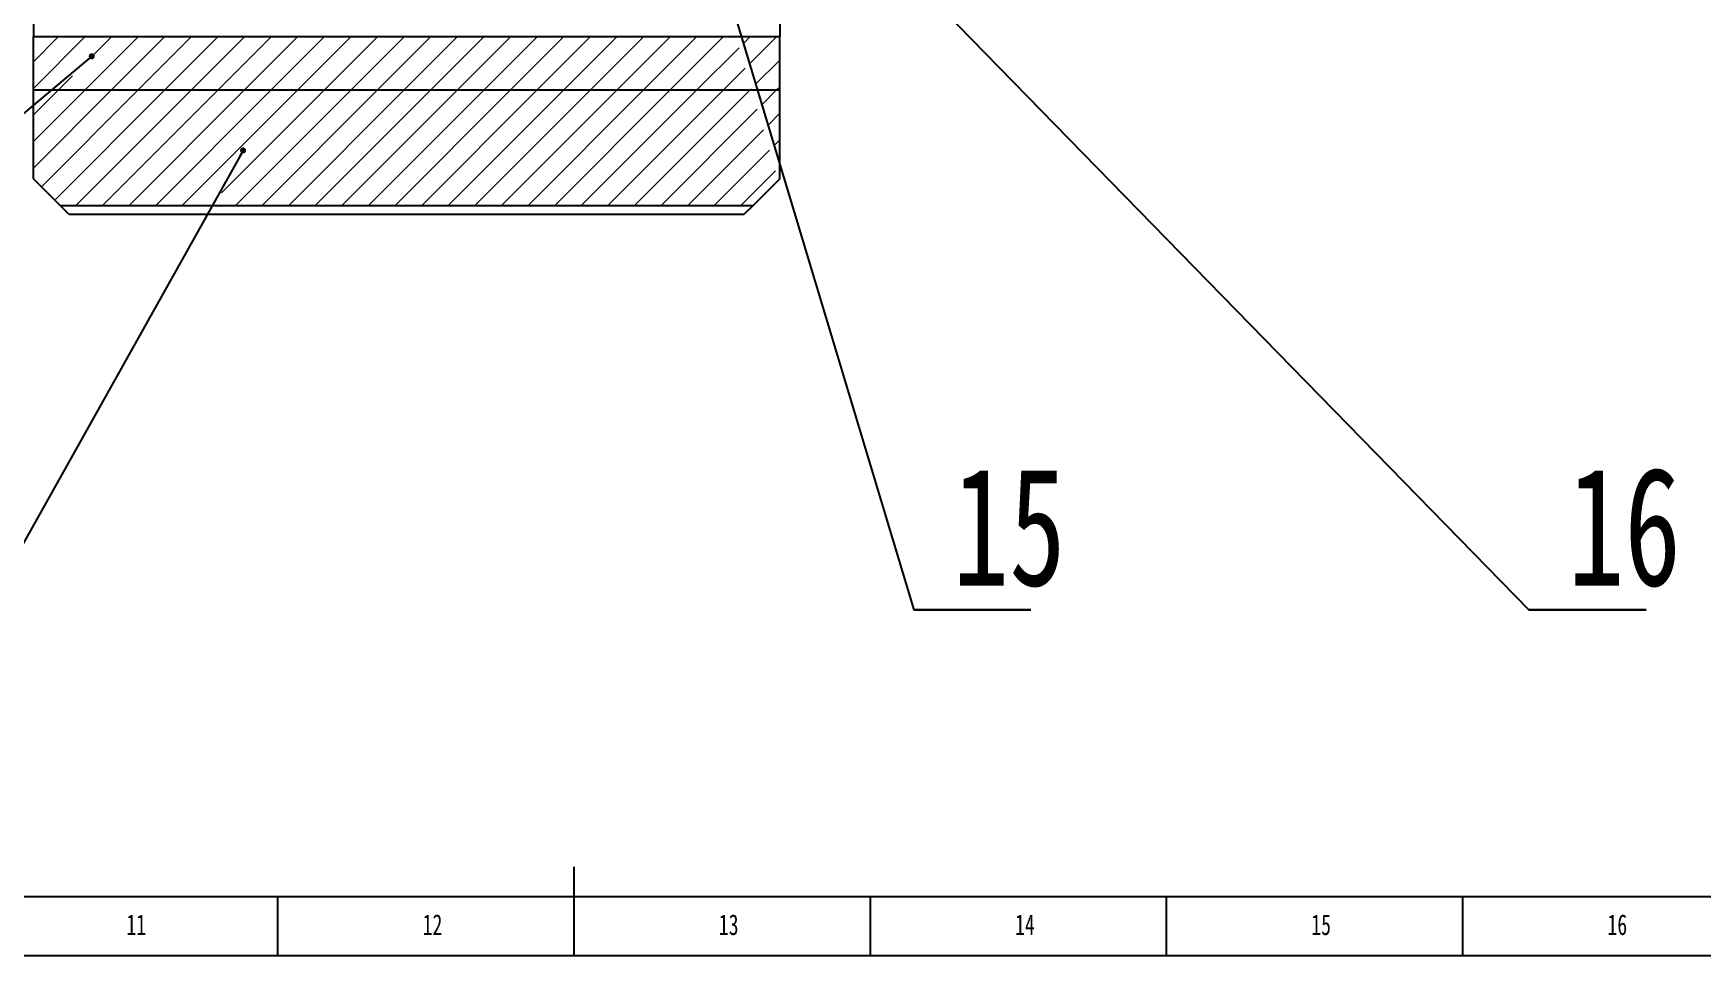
# Model space of a CAD drawing. Header units: millimetres. Extents: x 0 to 1189, y 0 to 841.
# Drawn here: x 510.7 to 792.3, y 0 to 155.7 of the extents above; entities that cross this region are included whole.
import ezdxf

# ---------------------------------------------------------------- set-up
doc = ezdxf.new("R2010")
doc.units = ezdxf.units.MM
doc.layers.add('10', color=7, linetype='Continuous')
doc.layers.add('5', color=7, linetype='Continuous')
doc.styles.add('SLDTEXTSTYLE5', font='TXT', dxfattribs={"width": 0.7})
doc.dimstyles.new('SLDDIMSTYLE0', dxfattribs={"dimtxt": 0.18, "dimasz": 1.016, "dimexe": 0, "dimexo": 0.0625, "dimgap": 0, "dimtad": 0, "dimtih": 1, "dimtoh": 1, "dimdec": 0, "dimrnd": 1e-09, "dimzin": 0, "dimdsep": 46, "dimtxsty": 'Standard', "dimblk1": 'DOT', "dimblk2": 'DOT', "dimsah": 1, "dimcen": 0.09, "dimadec": 0, "dimazin": 0, "dimtfac": 1.016, "dimtdec": 0, "dimtofl": 0, "dimtmove": 0, "dimatfit": 3, "dimldrblk": 'DOT', "dimfxl": 0, "dimfrac": 2, "dimtolj": 1, "dimtzin": 0, "dimarcsym": 0})

# ---------------------------------------------------------------- blocks, each defined once
blk = doc.blocks.new('SW_HATCH_0')
at = {"color": 0, "linetype": 'Continuous', "lineweight": 18}
for p, q in [((0, 0), (-4.25, -4.25)), ((4.49, 0), (-4.25, -8.74)), ((13.47, 0), (4.47, -9)), ((8.98, 0), (5.64, -3.34)), ((17.96, 0), (8.96, -9)), ((26.94, 0), (17.94, -9)), ((31.43, 0), (22.43, -9)), ((58.37, 0), (49.37, -9)), ((22.45, 0), (13.45, -9)), ((35.92, 0), (26.92, -9)), ((40.41, 0), (31.41, -9)), ((44.9, 0), (35.9, -9)), ((49.39, 0), (40.39, -9)), ((53.88, 0), (44.88, -9)), ((62.86, 0), (53.86, -9)), ((67.35, 0), (58.35, -9)), ((71.84, 0), (62.84, -9)), ((76.33, 0), (67.33, -9)), ((80.82, 0), (71.82, -9)), ((85.31, 0), (76.31, -9)), ((89.8, 0), (80.8, -9)), ((94.29, 0), (85.29, -9)), ((98.78, 0), (89.78, -9)), ((103.27, 0), (94.27, -9)), ((107.76, 0), (98.76, -9)), ((112.25, 0), (103.25, -9)), ((114.86, -1.88), (107.74, -9)), ((116.74, 0), (115.66, -1.08)), ((121.23, 0), (116.69, -4.54)), ((115.89, -5.35), (112.23, -9)), ((121.75, -3.97), (117.72, -8)), ((2.34, -6.64), (-0.02, -9)), ((-0.02, -9), (-4.25, -13.23)), ((4.47, -9), (-4.25, -17.72)), ((8.96, -9), (-4.25, -22.21)), ((13.45, -9), (-2.9, -25.35)), ((17.94, -9), (-0.65, -27.59)), ((22.43, -9), (2.93, -28.5)), ((26.92, -9), (7.42, -28.5)), ((31.41, -9), (11.91, -28.5)), ((35.9, -9), (16.4, -28.5)), ((40.39, -9), (20.89, -28.5)), ((44.88, -9), (27.5, -26.38)), ((49.37, -9), (29.87, -28.5)), ((53.86, -9), (34.36, -28.5)), ((58.35, -9), (38.85, -28.5)), ((62.84, -9), (43.34, -28.5)), ((67.33, -9), (47.83, -28.5)), ((71.82, -9), (52.32, -28.5)), ((76.31, -9), (56.81, -28.5)), ((80.8, -9), (61.3, -28.5)), ((85.29, -9), (65.79, -28.5)), ((89.78, -9), (70.28, -28.5)), ((94.27, -9), (74.77, -28.5)), ((98.76, -9), (79.26, -28.5)), ((103.25, -9), (83.75, -28.5)), ((107.74, -9), (88.24, -28.5)), ((112.23, -9), (92.73, -28.5)), ((116.72, -9), (97.22, -28.5)), ((116.92, -8.81), (116.72, -9)), ((121.21, -9), (118.75, -11.47)), ((121.75, -8.46), (121.21, -9)), ((117.94, -12.27), (101.71, -28.5)), ((121.75, -12.95), (119.78, -14.93)), ((118.97, -15.73), (106.2, -28.5)), ((120, -19.19), (110.69, -28.5)), ((121.75, -17.44), (120.8, -18.39)), ((121.03, -22.66), (115.18, -28.5))]:
    blk.add_line(p, q, dxfattribs=at)
blk = doc.blocks.new('_Dot')
at = {"color": 0, "linetype": 'ByBlock', "lineweight": -2}
blk.add_line((-0.5, 0), (-1, 0), dxfattribs=at)
at = {"color": 0, "linetype": 'ByBlock', "const_width": 0.5}
blk.add_lwpolyline([(-0.25, 0, 1), (0.25, 0, 1)], format="xyb", close=True, dxfattribs=at)
blk = doc.blocks.new('SW_NOTE_0_12')
at = {"layer": '10', "color": 0}
for p, q in [((0, 0), (19.78, 0)), ((19.78, 0), (0, 0)), ((0, 0), (19.78, 0)), ((19.78, 0), (0, 0)), ((0, 0), (19.78, 0)), ((19.78, 0), (0, 0))]:
    blk.add_line(p, q, dxfattribs=at)
at = {"layer": '10', "color": 0, "insert": (16.11, 24.07), "char_height": 20, "attachment_point": 2, "style": 'SLDTEXTSTYLE5'}
blk.add_mtext('15', dxfattribs=at)
blk = doc.blocks.new('SW_NOTE_0_13')
at = {"layer": '10', "color": 0}
for p, q in [((0, 0), (19.78, 0)), ((19.78, 0), (0, 0)), ((0, 0), (19.78, 0)), ((19.78, 0), (0, 0)), ((0, 0), (19.78, 0)), ((19.78, 0), (0, 0))]:
    blk.add_line(p, q, dxfattribs=at)
at = {"layer": '10', "color": 0, "insert": (16.12, 24.07), "char_height": 20, "attachment_point": 2, "style": 'SLDTEXTSTYLE5'}
blk.add_mtext('16', dxfattribs=at)

msp = doc.modelspace()

# ---------------------------------------------------------------- linework, layer by layer
at = {"color": 7, "linetype": 'Continuous', "lineweight": 25}
for p, q in [((510.72, 161.28), (510.72, 155.17)), ((636.72, 161.62), (636.72, 155.17)), ((510.72, 155.17), (636.72, 155.17)), ((510.72, 146.17), (510.72, 155.17)), ((636.72, 146.17), (636.72, 155.17)), ((510.72, 146.17), (636.72, 146.17)), ((510.72, 131.17), (510.72, 146.17)), ((636.72, 131.17), (636.72, 146.17)), ((515.22, 126.67), (510.72, 131.17)), ((636.72, 131.17), (632.22, 126.67)), ((515.22, 126.67), (632.22, 126.67)), ((516.72, 125.17), (515.22, 126.67)), ((516.72, 125.17), (630.72, 125.17)), ((632.22, 126.67), (630.72, 125.17))]:
    msp.add_line(p, q, dxfattribs=at)
at = {"layer": '5', "lineweight": 25}
msp.add_line((602, 0), (602, 15), dxfattribs=at)
at = {"layer": '5', "color": 7, "lineweight": 25}
msp.add_line((0, 10), (1179, 10), dxfattribs=at)
at = {"layer": '5'}
for p, q in [((552, 0), (552, 10)), ((652, 0), (652, 10)), ((702, 0), (702, 10)), ((752, 0), (752, 10))]:
    msp.add_line(p, q, dxfattribs=at)
at = {"layer": '5', "color": 7}
msp.add_line((0, 0), (1189, 0), dxfattribs=at)

# ---------------------------------------------------------------- block references
at = {"color": 7, "linetype": 'Continuous', "lineweight": 18}
msp.add_blockref('SW_HATCH_0', (514.97, 155.17), dxfattribs=at)
at = {"layer": '10'}
for name, p in [('SW_NOTE_0_12', (659.33, 58.41)), ('SW_NOTE_0_13', (763.16, 58.41))]:
    msp.add_blockref(name, p, dxfattribs=at)

# ---------------------------------------------------------------- texts
at = {"layer": '10', "char_height": 3.5, "attachment_point": 2, "style": 'SLDTEXTSTYLE5'}
for s, insert in [('11', (528.09, 6.98)), ('12', (578.09, 6.98)), ('13', (628.09, 6.98)), ('14', (678.09, 6.98)), ('15', (728.09, 6.98)), ('16', (778.09, 6.98))]:
    msp.add_mtext(s, dxfattribs=dict(at, insert=insert))

# ---------------------------------------------------------------- leaders
at = {"layer": '10'}
for points in [[(593.61, 277.02), (659.33, 58.41)], [(692.18, 258.82), (838.69, 148.4)], [(641.6, 182.92), (763.16, 58.41)], [(520.58, 151.85), (408.9, 58.41)], [(546.12, 135.96), (502.72, 58.41)]]:
    msp.add_leader(points, dimstyle='SLDDIMSTYLE0', dxfattribs=at)

doc.saveas('drawing.dxf')
